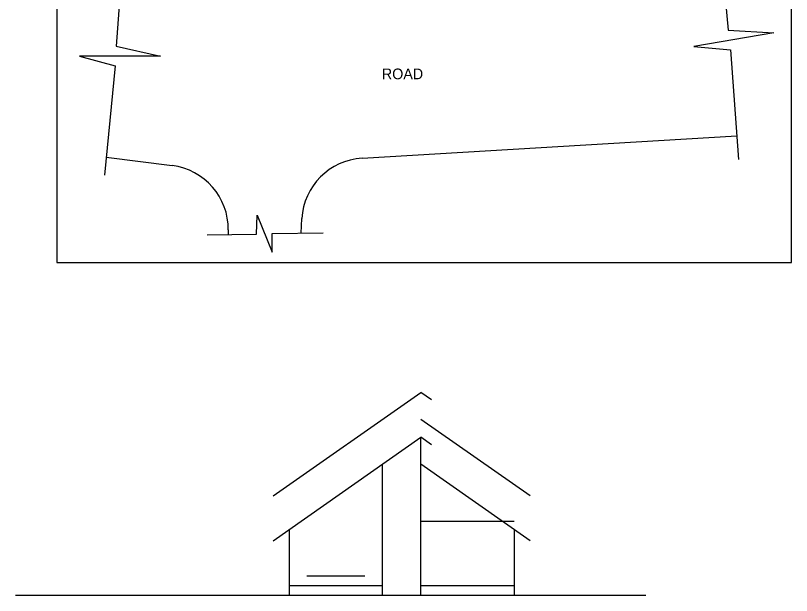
# Model space of a CAD drawing. Header units: inches. Extents: x -706 to 45253, y -3984 to 13819.
# Drawn here: x 7518 to 11145, y 1110 to 3820 of the extents above; entities that cross this region are included whole.
import ezdxf

# ---------------------------------------------------------------- set-up
doc = ezdxf.new("R2010")
doc.units = ezdxf.units.IN
for name, color, linetype in [('BC-Hatch', 8, 'Continuous'), ('BC-WALLS', 1, 'Continuous'), ('BC-WHITECOLOR', 7, 'Continuous')]:
    doc.layers.add(name, color=color, linetype=linetype)
doc.styles.add('style2', font='FreeSans.ttf')

msp = doc.modelspace()

# ---------------------------------------------------------------- linework, layer by layer
at = {"layer": 'BC-Hatch'}
msp.add_line((10464.19, 1110.46), (7517.54, 1110.46), dxfattribs=at)
at = {"layer": 'BC-WALLS'}
for p, q in [((8722.1, 1575.46), (9413.1, 2059.3)), ((9462.25, 2024.88), (9413.1, 2059.3)), ((9924.1, 1575.46), (9413.1, 1933.26)), ((8722.1, 1365.46), (9413.1, 1849.3)), ((9413.1, 1110.46), (9413.1, 1849.3)), ((9462.25, 1814.88), (9413.1, 1849.3)), ((9233.1, 1110.46), (9233.1, 1723.26)), ((9924.1, 1365.46), (9413.1, 1723.26)), ((9849.1, 1455.46), (9413.1, 1455.46)), ((8797.1, 1417.97), (8797.1, 1110.46)), ((9849.1, 1417.97), (9849.1, 1110.46)), ((9150.1, 1200.46), (8880.1, 1200.46)), ((9233.1, 1155.46), (8797.1, 1155.46)), ((9849.1, 1155.46), (9413.1, 1155.46))]:
    msp.add_line(p, q, dxfattribs=at)
at = {"layer": 'BC-WHITECOLOR'}
for p, q in [((9137.86, 3153), (10890.35, 3257.31)), ((7941.82, 3158.6), (8249.97, 3119.42)), ((8852.27, 2803.52), (8856.19, 2870.92)), ((8512.11, 2817.89), (8511.83, 2796.59))]:
    msp.add_line(p, q, dxfattribs=at)
for points in [[(10809.69, 4172.59), (10849.88, 3751.08), (11062.63, 3739.45), (10688.75, 3675.35), (10861.07, 3659.07), (10898.34, 3147.72)], [(8019.38, 4099.01), (7987.76, 3676.77), (8195.5, 3629.35), (7816.16, 3629.35), (7983.25, 3584.19), (7933.57, 3073.9)], [(8413.19, 2795.74), (8644.85, 2797.74), (8647.57, 2886.67), (8717.8, 2714.2), (8717.05, 2801.07), (8955.78, 2805.39)]]:
    msp.add_lwpolyline(points, dxfattribs=at)
for centre, start, end in [((9155.68, 2853.53), 93.40635, 176.6765), ((8212.14, 2821.82), 359.2493, 82.75496)]:
    msp.add_arc(centre, 300, start, end, dxfattribs=at)
at = {"layer": 'Defpoints'}
msp.add_lwpolyline([(7711.37, 8465.8), (7711.37, 2666.11), (11145.4, 2666.11), (11145.4, 8465.8)], close=True, dxfattribs=at)

# ---------------------------------------------------------------- texts
at = {"layer": 'BC-WHITECOLOR', "insert": (9230.32, 3572.14), "char_height": 50, "width": 113.9495, "attachment_point": 1, "style": 'style2'}
msp.add_mtext('{\\fFreeSans|b0|i0|c0|p18;ROAD}', dxfattribs=at)

doc.saveas('drawing.dxf')
